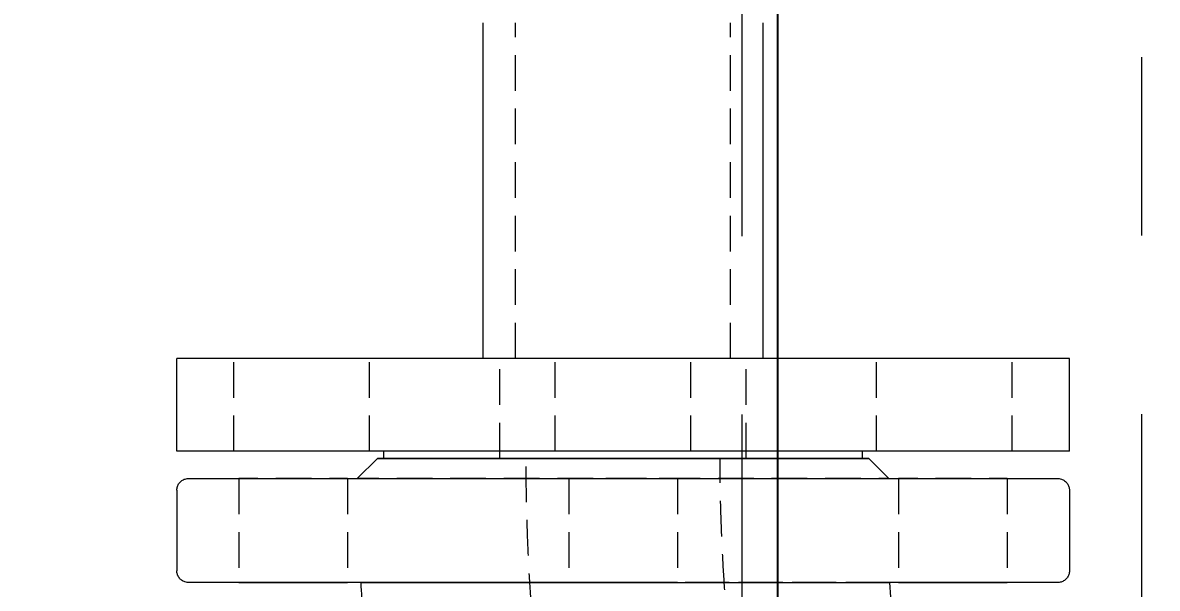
# Model space of a CAD drawing. Header units: millimetres. Extents: x -46397 to 283259, y -8690 to 23983.
# Drawn here: x -39877.8 to -39718.9, y 5373.6 to 5452.8 of the extents above; entities that cross this region are included whole.
import ezdxf

# ---------------------------------------------------------------- set-up
doc = ezdxf.new("R2010")
doc.units = ezdxf.units.MM
doc.linetypes.add('CENTER', pattern=[2, 1.25, -0.25, 0.25, -0.25])
doc.linetypes.add('HIDDENX2', pattern=[0.75, 0.5, -0.25])
doc.layers.get('Defpoints').update_dxf_attribs({"lineweight": 0})
for name, color, linetype, lineweight in [('DUONGCHINH', 7, 'Continuous', 25), ('DUONGTAM', 1, 'CENTER', 0), ('PHANTOM 2', 8, 'Continuous', 0)]:
    doc.layers.add(name, color=color, linetype=linetype, lineweight=lineweight)
doc.styles.add('GHI CHÚ 1', font='isocp_IV25.ttf', dxfattribs={"width": 0.8})
doc.dimstyles.new('1-30SCALE', dxfattribs={"dimtxt": 75, "dimasz": 75, "dimexe": 37.5, "dimexo": 30, "dimgap": 30, "dimtad": 1, "dimtoh": 1, "dimdec": 0, "dimdsep": 46, "dimtxsty": 'GHI CHÚ 1', "dimcen": 0.09, "dimclrd": 256, "dimclre": 256, "dimclrt": 2, "dimadec": 0, "dimazin": 0, "dimtfac": 1, "dimtdec": 0, "dimtofl": 0, "dimtmove": 0, "dimatfit": 3, "dimfxl": 1, "dimlwd": 0, "dimlwe": 0, "dimarcsym": 0})

# ---------------------------------------------------------------- blocks, each defined once
blk = doc.blocks.new('A$C84ccd93c')
at = {"color": 3, "linetype": 'HIDDENX2', "lineweight": 0, "ltscale": 100, "extrusion": (6.89019e-16, 1, 0)}
blk.add_line((602.33, 1954.61), (602.33, 454.61), dxfattribs=at)
at = {"layer": 'DUONGCHINH', "color": 2, "ltscale": 10, "extrusion": (6.89019e-16, 1, 0)}
blk.add_line((607.33, 1954.61), (607.33, 454.61), dxfattribs=at)
blk = doc.blocks.new('*D1602')
at = {"layer": 'Defpoints', "color": 0, "transparency": 16777216}
for p in [(-39820.51, 5772.9, -1.5), (-39366.01, 5772.9), (-39595.05, 5022.9, -1.5)]:
    blk.add_point(p, dxfattribs=at)
at = {"layer": 'PHANTOM 2', "linetype": 'Continuous', "lineweight": 0, "transparency": 16777216}
for p, q in [((-39790.51, 5772.9), (-39336.01, 5772.9)), ((-39366.01, 5112.9), (-39366.01, 5682.9)), ((-39565.05, 5022.9), (-39336.01, 5022.9))]:
    blk.add_line(p, q, dxfattribs=at)
at = {"layer": 'PHANTOM 2', "transparency": 16777216}
for points in [[(-39381.01, 5682.9), (-39351.01, 5682.9), (-39366.01, 5772.9)], [(-39381.01, 5112.9), (-39351.01, 5112.9), (-39366.01, 5022.9)]]:
    blk.add_solid(points, dxfattribs=at)
at = {"layer": 'PHANTOM 2', "color": 2, "transparency": 16777216, "insert": (-39443.51, 5397.9), "char_height": 95, "attachment_point": 5, "rotation": 90, "style": 'GHI CHÚ 1'}
blk.add_mtext('750', dxfattribs=at)

msp = doc.modelspace()

# ---------------------------------------------------------------- linework, layer by layer
at = {"color": 2, "linetype": 'Continuous', "lineweight": 0, "ltscale": 10, "extrusion": (6.89019e-16, 1, 0)}
for p, q in [((-39813.28, 5405.76, -1.5), (-39813.28, 5452.8, -1.5)), ((-39774.08, 5405.76, -1.5), (-39774.08, 5452.8, -1.5)), ((-39731.18, 5405.76, -1.5), (-39856.18, 5405.76, -1.5)), ((-39856.18, 5392.76, -1.5), (-39856.18, 5405.76, -1.5)), ((-39731.18, 5392.76, -1.5), (-39731.18, 5405.76, -1.5)), ((-39731.18, 5392.76, -1.5), (-39856.18, 5392.76, -1.5)), ((-39828.09, 5391.76, -1.5), (-39830.91, 5388.93, -1.5)), ((-39827.18, 5391.76, -1.5), (-39827.18, 5392.76, -1.5)), ((-39760.18, 5391.76, -1.5), (-39769.36, 5391.76, -1.5)), ((-39760.18, 5391.76, -1.5), (-39760.18, 5392.76, -1.5)), ((-39759.28, 5391.76, -1.5), (-39756.45, 5388.93, -1.5)), ((-39856.18, 5387.3, -1.5), (-39856.18, 5376, -1.5)), ((-39731.18, 5387.3, -1.5), (-39731.18, 5376, -1.5))]:
    msp.add_line(p, q, dxfattribs=at)
at = {"color": 1, "linetype": 'HIDDENX2', "lineweight": 0, "ltscale": 10, "extrusion": (6.89019e-16, 1, 0)}
for p, q in [((-39808.74, 5405.76, -1.5), (-39808.74, 5452.8, -1.5)), ((-39778.63, 5405.76, -1.5), (-39778.63, 5452.8, -1.5)), ((-39848.18, 5392.76, -1.5), (-39848.18, 5405.76, -1.5)), ((-39829.18, 5392.76, -1.5), (-39829.18, 5405.76, -1.5)), ((-39810.93, 5391.76, -1.5), (-39810.93, 5405.76, -1.5)), ((-39803.18, 5392.76, -1.5), (-39803.18, 5405.76, -1.5)), ((-39784.18, 5392.76, -1.5), (-39784.18, 5405.76, -1.5)), ((-39776.43, 5391.76, -1.5), (-39776.43, 5405.76, -1.5)), ((-39758.18, 5392.76, -1.5), (-39758.18, 5405.76, -1.5)), ((-39739.18, 5392.76, -1.5), (-39739.18, 5405.76, -1.5)), ((-39769.36, 5391.76, -1.5), (-39827.18, 5391.76, -1.5)), ((-39827.18, 5391.76, -1.5), (-39827.18, 5391.76, -1.5)), ((-39847.49, 5388.93, -1.5), (-39847.49, 5374.37, -1.5)), ((-39832.27, 5388.93, -1.5), (-39832.27, 5374.37, -1.5)), ((-39830.91, 5388.93, -1.5), (-39830.91, 5388.93, -1.5)), ((-39801.29, 5388.93, -1.5), (-39801.29, 5374.37, -1.5)), ((-39786.07, 5388.93, -1.5), (-39786.07, 5374.37, -1.5)), ((-39756.45, 5388.93, -1.5), (-39756.45, 5388.93, -1.5)), ((-39755.1, 5388.93, -1.5), (-39755.1, 5374.37, -1.5)), ((-39739.88, 5388.93, -1.5), (-39739.88, 5374.37, -1.5)), ((-39801.29, 5374.37, -1.5), (-39801.29, 5374.37, -1.5)), ((-39786.07, 5374.37, -1.5), (-39786.07, 5374.37, -1.5))]:
    msp.add_line(p, q, dxfattribs=at)
at = {"color": 2, "linetype": 'Continuous', "lineweight": 0, "ltscale": 10, "extrusion": (0, 0, -1)}
for centre, major_axis, start_param, end_param in [((-39793.68, 5391.76, -1.5), (-34.4, 0), 0.000005, 3.141588), ((-39839.88, 5374.37, -1.5), (-7.61, 0), -0.785398, 5.497787), ((-39793.68, 5374.37, -1.5), (-7.61, 0), -0.785398, 5.497787), ((-39747.49, 5374.37, -1.5), (-7.61, 0), -0.785398, 5.497787)]:
    msp.add_ellipse(centre, major_axis=major_axis, ratio=0.000005, start_param=start_param, end_param=end_param, dxfattribs=at)
at = {"color": 1, "linetype": 'HIDDENX2', "lineweight": 0, "ltscale": 10, "extrusion": (0, 0, -1)}
for centre, major_axis, start_param, end_param in [((-39793.68, 5391.76, -1.5), (-34.4, 0), -0.785398, 0.000005), ((-39793.68, 5391.76, -1.5), (34.4, 0), -0.000005, 2.356194), ((-39793.68, 5391.76, -1.5), (-13.59, 0), -0.785398, 5.497787), ((-39793.68, 5388.93, -1.5), (-37.23, 0), -0.785398, 5.497787), ((-39793.68, 5374.37, -1.5), (-7.61, 0), -0.785398, 5.497787)]:
    msp.add_ellipse(centre, major_axis=major_axis, ratio=0.000005, start_param=start_param, end_param=end_param, dxfattribs=at)
at = {"color": 1, "linetype": 'HIDDENX2', "lineweight": 0, "ltscale": 10}
for centre, major_axis, ratio, start_param, end_param in [((-39839.88, 5388.93, -1.5), (-7.61, 0), 0.000005, 0.785398, 7.068583), ((-39793.68, 5388.93, -1.5), (-7.61, 0), 0.000005, 0.785398, 7.068583), ((-39793.68, 5388.93, -1.5), (-7.61, 0), 0.000005, 0.785398, 7.068583), ((-39747.49, 5388.93, -1.5), (-7.61, 0), 0.000005, 0.785398, 7.068583), ((-39905.9, 5304.8, -1.5), (0, -65.76), 0.707107, -1.57079, 4.490081)]:
    msp.add_ellipse(centre, major_axis=major_axis, ratio=ratio, start_param=start_param, end_param=end_param, dxfattribs=at)
for points, knots in [([(-39805.86, 5363.19, -1.5), (-39806.05, 5365.08, -1.5), (-39806.21, 5366.98, -1.5), (-39806.52, 5370.78, -1.5), (-39806.65, 5372.68, -1.5), (-39806.87, 5376.49, -1.5), (-39806.97, 5378.39, -1.5), (-39807.12, 5382.21, -1.5), (-39807.18, 5384.12, -1.5), (-39807.25, 5387.94, -1.5), (-39807.27, 5389.85, -1.5), (-39807.27, 5391.76, -1.5)], [1.4311765, 1.4311765, 1.4311765, 1.4311765, 1.4591018, 1.4591018, 1.4870271, 1.4870271, 1.5149523, 1.5149523, 1.5428776, 1.5428776, 1.5708029, 1.5708029, 1.5708029, 1.5708029]), ([(-39778.82, 5365.87, -1.5), (-39778.99, 5367.59, -1.5), (-39779.14, 5369.3, -1.5), (-39779.41, 5372.74, -1.5), (-39779.53, 5374.47, -1.5), (-39779.74, 5377.92, -1.5), (-39779.82, 5379.65, -1.5), (-39779.96, 5383.1, -1.5), (-39780.01, 5384.83, -1.5), (-39780.08, 5388.3, -1.5), (-39780.1, 5390.03, -1.5), (-39780.1, 5391.76, -1.5)], [1.4311765, 1.4311765, 1.4311765, 1.4311765, 1.4591018, 1.4591018, 1.4870271, 1.4870271, 1.5149523, 1.5149523, 1.5428776, 1.5428776, 1.5708029, 1.5708029, 1.5708029, 1.5708029]), ([(-39756.34, 5374.37, -1.5), (-39757.51, 5374.37, -1.5), (-39758.71, 5374.37, -1.5), (-39761.88, 5374.37, -1.5), (-39763.89, 5374.37, -1.5), (-39768.04, 5374.37, -1.5), (-39770.17, 5374.37, -1.5), (-39774.53, 5374.37, -1.5), (-39776.76, 5374.37, -1.5), (-39781.28, 5374.37, -1.5), (-39783.57, 5374.37, -1.5), (-39788.18, 5374.37, -1.5), (-39790.51, 5374.37, -1.5), (-39795.16, 5374.37, -1.5), (-39797.5, 5374.37, -1.5), (-39802.13, 5374.37, -1.5), (-39804.43, 5374.37, -1.5), (-39808.98, 5374.37, -1.5), (-39811.22, 5374.37, -1.5), (-39815.62, 5374.37, -1.5), (-39817.79, 5374.37, -1.5), (-39821.98, 5374.37, -1.5), (-39824.03, 5374.37, -1.5), (-39827.5, 5374.37, -1.5), (-39828.97, 5374.37, -1.5), (-39830.38, 5374.37, -1.5)], [57.903891, 57.903891, 57.903891, 57.903891, 62.338104, 62.338104, 69.317289, 69.317289, 76.296474, 76.296474, 83.275658, 83.275658, 90.254842, 90.254842, 97.234026, 97.234026, 104.21321, 104.21321, 111.192394, 111.192394, 118.171578, 118.171578, 125.150762, 125.150762, 132.129946, 132.129946, 137.447208, 137.447208, 137.447208, 137.447208]), ([(-39790.41, 5374.37, -1.5), (-39792.85, 5374.37, -1.5), (-39795.27, 5374.37, -1.5), (-39798.86, 5374.37, -1.5), (-39800.05, 5374.37, -1.5), (-39802.42, 5374.37, -1.5), (-39803.61, 5374.37, -1.5), (-39807.07, 5374.37, -1.5), (-39809.28, 5374.37, -1.5), (-39811.91, 5374.37, -1.5), (-39812.44, 5374.37, -1.5), (-39813.47, 5374.37, -1.5), (-39813.98, 5374.37, -1.5), (-39815.48, 5374.37, -1.5), (-39816.44, 5374.37, -1.5), (-39819.19, 5374.37, -1.5), (-39820.87, 5374.37, -1.5), (-39822.75, 5374.37, -1.5), (-39823.12, 5374.37, -1.5), (-39823.83, 5374.37, -1.5), (-39824.17, 5374.37, -1.5), (-39825.15, 5374.37, -1.5), (-39826.36, 5374.37, -1.5), (-39827.35, 5374.37, -1.5), (-39828.02, 5374.37, -1.5), (-39828.23, 5374.37, -1.5), (-39828.62, 5374.37, -1.5), (-39828.8, 5374.37, -1.5), (-39829.55, 5374.37, -1.5), (-39829.95, 5374.37, -1.5), (-39830.18, 5374.37, -1.5)], [0, 0, 0, 0, 0.00665403, 0.00665403, 0.00998105, 0.00998105, 0.01330807, 0.01330807, 0.0199621, 0.0199621, 0.02162561, 0.02162561, 0.02328912, 0.02328912, 0.02661614, 0.02661614, 0.03327017, 0.03327017, 0.03493368, 0.03493368, 0.03659719, 0.03659719, 0.03992421, 0.04325122, 0.04325122, 0.04491473, 0.04491473, 0.04657824, 0.04657824, 0.05242017, 0.05242017, 0.05242017, 0.05242017]), ([(-39757.51, 5374.37, -1.5), (-39757.54, 5374.37, -1.5), (-39757.57, 5374.37, -1.5), (-39757.75, 5374.37, -1.5), (-39757.93, 5374.37, -1.5), (-39758.85, 5374.37, -1.5), (-39759.81, 5374.37, -1.5), (-39761.57, 5374.37, -1.5), (-39762.21, 5374.37, -1.5), (-39763.26, 5374.37, -1.5), (-39763.62, 5374.37, -1.5), (-39764.36, 5374.37, -1.5), (-39764.74, 5374.37, -1.5), (-39766.7, 5374.37, -1.5), (-39768.44, 5374.37, -1.5), (-39771.3, 5374.37, -1.5), (-39772.3, 5374.37, -1.5), (-39774.34, 5374.37, -1.5), (-39775.39, 5374.37, -1.5), (-39777.54, 5374.37, -1.5), (-39778.64, 5374.37, -1.5), (-39780.9, 5374.37, -1.5), (-39782.05, 5374.37, -1.5), (-39785.58, 5374.37, -1.5), (-39787.98, 5374.37, -1.5), (-39790.41, 5374.37, -1.5)], [0.17104627, 0.17104627, 0.17104627, 0.17104627, 0.17134139, 0.17134139, 0.1730049, 0.1730049, 0.17965893, 0.17965893, 0.18298595, 0.18298595, 0.18464946, 0.18464946, 0.18631297, 0.18631297, 0.192967, 0.192967, 0.19629402, 0.19629402, 0.19962104, 0.19962104, 0.20294805, 0.20294805, 0.20627507, 0.20627507, 0.2129291, 0.2129291, 0.2129291, 0.2129291])]:
    msp.add_open_spline(points, degree=3, knots=knots, dxfattribs=at)
at = {"color": 2, "linetype": 'Continuous', "lineweight": 0, "ltscale": 10}
for points, knots in [([(-39856.18, 5387.3, -1.5), (-39856.18, 5387.48, -1.5), (-39856.15, 5387.66, -1.5), (-39856.04, 5387.99, -1.5), (-39855.96, 5388.15, -1.5), (-39855.75, 5388.42, -1.5), (-39855.62, 5388.55, -1.5), (-39855.34, 5388.74, -1.5), (-39855.18, 5388.82, -1.5), (-39854.93, 5388.89, -1.5), (-39854.84, 5388.91, -1.5), (-39854.72, 5388.93, -1.5), (-39854.67, 5388.93, -1.5), (-39854.62, 5388.93, -1.5), (-39854.6, 5388.93, -1.5), (-39854.59, 5388.93, -1.5), (-39854.58, 5388.93, -1.5), (-39854.58, 5388.93, -1.5), (-39854.57, 5388.93, -1.5), (-39854.57, 5388.93, -1.5), (-39854.57, 5388.93, -1.5), (-39854.56, 5388.93, -1.5), (-39854.56, 5388.93, -1.5), (-39854.56, 5388.93, -1.5), (-39854.56, 5388.93, -1.5), (-39854.56, 5388.93, -1.5), (-39854.56, 5388.93, -1.5), (-39854.55, 5388.93, -1.5), (-39854.55, 5388.93, -1.5), (-39854.55, 5388.93, -1.5), (-39854.54, 5388.93, -1.5), (-39854.52, 5388.93, -1.5), (-39854.48, 5388.93, -1.5), (-39854.27, 5388.93, -1.5), (-39853.98, 5388.93, -1.5), (-39853.15, 5388.93, -1.5), (-39852.6, 5388.93, -1.5), (-39851.25, 5388.93, -1.5), (-39850.44, 5388.93, -1.5), (-39848.59, 5388.93, -1.5), (-39847.54, 5388.93, -1.5), (-39845.21, 5388.93, -1.5), (-39843.92, 5388.93, -1.5), (-39841.15, 5388.93, -1.5), (-39839.65, 5388.93, -1.5), (-39836.47, 5388.93, -1.5), (-39834.77, 5388.93, -1.5), (-39831.22, 5388.93, -1.5), (-39829.36, 5388.93, -1.5), (-39825.48, 5388.93, -1.5), (-39823.47, 5388.93, -1.5), (-39819.33, 5388.93, -1.5), (-39817.19, 5388.93, -1.5), (-39812.84, 5388.93, -1.5), (-39810.61, 5388.93, -1.5), (-39806.09, 5388.93, -1.5), (-39803.8, 5388.93, -1.5), (-39799.18, 5388.93, -1.5), (-39796.85, 5388.93, -1.5), (-39792.2, 5388.93, -1.5), (-39789.87, 5388.93, -1.5), (-39785.24, 5388.93, -1.5), (-39782.94, 5388.93, -1.5), (-39778.39, 5388.93, -1.5), (-39776.14, 5388.93, -1.5), (-39771.74, 5388.93, -1.5), (-39769.58, 5388.93, -1.5), (-39765.38, 5388.93, -1.5), (-39763.34, 5388.93, -1.5), (-39759.39, 5388.93, -1.5), (-39757.49, 5388.93, -1.5), (-39753.85, 5388.93, -1.5), (-39752.12, 5388.93, -1.5), (-39748.84, 5388.93, -1.5), (-39747.29, 5388.93, -1.5), (-39744.42, 5388.93, -1.5), (-39743.08, 5388.93, -1.5), (-39740.64, 5388.93, -1.5), (-39739.53, 5388.93, -1.5), (-39737.56, 5388.93, -1.5), (-39736.69, 5388.93, -1.5), (-39735.22, 5388.93, -1.5), (-39734.61, 5388.93, -1.5), (-39733.65, 5388.93, -1.5), (-39733.29, 5388.93, -1.5), (-39732.99, 5388.93, -1.5), (-39732.92, 5388.93, -1.5), (-39732.85, 5388.93, -1.5), (-39732.84, 5388.93, -1.5), (-39732.82, 5388.93, -1.5), (-39732.82, 5388.93, -1.5), (-39732.81, 5388.93, -1.5), (-39732.81, 5388.93, -1.5), (-39732.81, 5388.93, -1.5), (-39732.81, 5388.93, -1.5), (-39732.8, 5388.93, -1.5), (-39732.8, 5388.93, -1.5), (-39732.8, 5388.93, -1.5), (-39732.8, 5388.93, -1.5), (-39732.79, 5388.93, -1.5), (-39732.79, 5388.93, -1.5), (-39732.79, 5388.93, -1.5), (-39732.78, 5388.93, -1.5), (-39732.77, 5388.93, -1.5), (-39732.76, 5388.93, -1.5), (-39732.74, 5388.93, -1.5), (-39732.73, 5388.93, -1.5), (-39732.68, 5388.93, -1.5), (-39732.65, 5388.93, -1.5), (-39732.51, 5388.91, -1.5), (-39732.41, 5388.89, -1.5), (-39732.15, 5388.8, -1.5), (-39731.99, 5388.72, -1.5), (-39731.71, 5388.51, -1.5), (-39731.58, 5388.39, -1.5), (-39731.38, 5388.11, -1.5), (-39731.31, 5387.95, -1.5), (-39731.21, 5387.63, -1.5), (-39731.18, 5387.46, -1.5), (-39731.18, 5387.3, -1.5)], [0, 0, 0, 0, 0.528736, 0.528736, 1.047921, 1.047921, 1.567449, 1.567449, 2.086964, 2.086964, 2.344199, 2.344199, 2.473782, 2.473782, 2.514623, 2.514623, 2.527888, 2.527888, 2.534445, 2.534445, 2.547747, 2.547747, 2.574177, 2.574177, 2.606475, 2.606475, 2.703306, 2.703306, 2.993693, 2.993693, 3.864856, 3.864856, 6.478895, 6.478895, 13.48298, 13.48298, 20.462889, 20.462889, 27.442146, 27.442146, 34.421351, 34.421351, 41.400544, 41.400544, 48.379732, 48.379732, 55.358919, 55.358919, 62.338104, 62.338104, 69.317289, 69.317289, 76.296474, 76.296474, 83.275658, 83.275658, 90.254842, 90.254842, 97.234026, 97.234026, 104.21321, 104.21321, 111.192394, 111.192394, 118.171578, 118.171578, 125.150762, 125.150762, 132.129946, 132.129946, 139.109131, 139.109131, 146.088316, 146.088316, 153.067501, 153.067501, 160.046687, 160.046687, 167.025875, 167.025875, 174.005066, 174.005066, 180.984267, 180.984267, 187.963501, 187.963501, 190.875835, 190.875835, 192.295898, 192.295898, 192.987402, 192.987402, 193.506022, 193.506022, 193.603436, 193.603436, 193.613191, 193.613191, 193.619737, 193.619737, 193.626295, 193.626295, 193.639578, 193.639578, 193.665966, 193.665966, 193.700248, 193.700248, 193.803071, 193.803071, 194.112683, 194.112683, 194.636116, 194.636116, 195.155483, 195.155483, 195.675004, 195.675004, 196.157959, 196.157959, 196.157959, 196.157959]), ([(-39830.38, 5374.37, -1.5), (-39830.82, 5374.37, -1.5), (-39831.26, 5374.37, -1.5), (-39833.51, 5374.37, -1.5), (-39835.25, 5374.37, -1.5), (-39838.52, 5374.37, -1.5), (-39840.07, 5374.37, -1.5), (-39842.95, 5374.37, -1.5), (-39844.29, 5374.37, -1.5), (-39846.73, 5374.37, -1.5), (-39847.83, 5374.37, -1.5), (-39849.81, 5374.37, -1.5), (-39850.67, 5374.37, -1.5), (-39852.15, 5374.37, -1.5), (-39852.76, 5374.37, -1.5), (-39853.72, 5374.37, -1.5), (-39854.07, 5374.37, -1.5), (-39854.38, 5374.37, -1.5), (-39854.45, 5374.37, -1.5), (-39854.51, 5374.37, -1.5), (-39854.53, 5374.37, -1.5), (-39854.54, 5374.37, -1.5), (-39854.55, 5374.37, -1.5), (-39854.55, 5374.37, -1.5), (-39854.55, 5374.37, -1.5), (-39854.56, 5374.37, -1.5), (-39854.55, 5374.37, -1.5), (-39854.57, 5374.37, -1.5), (-39854.57, 5374.37, -1.5), (-39854.57, 5374.37, -1.5), (-39854.57, 5374.37, -1.5), (-39854.57, 5374.37, -1.5), (-39854.57, 5374.37, -1.5), (-39854.58, 5374.37, -1.5), (-39854.58, 5374.37, -1.5), (-39854.6, 5374.37, -1.5), (-39854.6, 5374.37, -1.5), (-39854.62, 5374.37, -1.5), (-39854.64, 5374.37, -1.5), (-39854.68, 5374.37, -1.5), (-39854.72, 5374.38, -1.5), (-39854.85, 5374.39, -1.5), (-39854.95, 5374.41, -1.5), (-39855.22, 5374.5, -1.5), (-39855.38, 5374.58, -1.5), (-39855.66, 5374.79, -1.5), (-39855.78, 5374.91, -1.5), (-39855.98, 5375.2, -1.5), (-39856.06, 5375.36, -1.5), (-39856.16, 5375.68, -1.5), (-39856.18, 5375.84, -1.5), (-39856.18, 5376, -1.5)], [137.447208, 137.447208, 137.447208, 137.447208, 139.109131, 139.109131, 146.088316, 146.088316, 153.067501, 153.067501, 160.046687, 160.046687, 167.025875, 167.025875, 174.005066, 174.005066, 180.984267, 180.984267, 187.963501, 187.963501, 190.875835, 190.875835, 192.295898, 192.295898, 192.987402, 192.987402, 193.506022, 193.506022, 193.603436, 193.603436, 193.613191, 193.613191, 193.619737, 193.619737, 193.626295, 193.626295, 193.639578, 193.639578, 193.665966, 193.665966, 193.700248, 193.700248, 193.803071, 193.803071, 194.112683, 194.112683, 194.636116, 194.636116, 195.155483, 195.155483, 195.675004, 195.675004, 196.157959, 196.157959, 196.157959, 196.157959]), ([(-39731.18, 5376, -1.5), (-39731.18, 5375.82, -1.5), (-39731.21, 5375.64, -1.5), (-39731.32, 5375.31, -1.5), (-39731.41, 5375.16, -1.5), (-39731.62, 5374.88, -1.5), (-39731.74, 5374.76, -1.5), (-39732.03, 5374.56, -1.5), (-39732.19, 5374.48, -1.5), (-39732.44, 5374.41, -1.5), (-39732.52, 5374.39, -1.5), (-39732.65, 5374.38, -1.5), (-39732.69, 5374.37, -1.5), (-39732.75, 5374.37, -1.5), (-39732.76, 5374.37, -1.5), (-39732.78, 5374.37, -1.5), (-39732.78, 5374.37, -1.5), (-39732.79, 5374.37, -1.5), (-39732.79, 5374.37, -1.5), (-39732.8, 5374.37, -1.5), (-39732.8, 5374.37, -1.5), (-39732.8, 5374.37, -1.5), (-39732.8, 5374.37, -1.5), (-39732.81, 5374.37, -1.5), (-39732.81, 5374.37, -1.5), (-39732.81, 5374.37, -1.5), (-39732.81, 5374.37, -1.5), (-39732.81, 5374.37, -1.5), (-39732.81, 5374.37, -1.5), (-39732.82, 5374.37, -1.5), (-39732.82, 5374.37, -1.5), (-39732.85, 5374.37, -1.5), (-39732.89, 5374.37, -1.5), (-39733.09, 5374.37, -1.5), (-39733.38, 5374.37, -1.5), (-39734.22, 5374.37, -1.5), (-39734.77, 5374.37, -1.5), (-39736.12, 5374.37, -1.5), (-39736.92, 5374.37, -1.5), (-39738.78, 5374.37, -1.5), (-39739.83, 5374.37, -1.5), (-39742.16, 5374.37, -1.5), (-39743.44, 5374.37, -1.5), (-39746.22, 5374.37, -1.5), (-39747.71, 5374.37, -1.5), (-39750.9, 5374.37, -1.5), (-39752.59, 5374.37, -1.5), (-39755.01, 5374.37, -1.5), (-39755.67, 5374.37, -1.5), (-39756.34, 5374.37, -1.5)], [0, 0, 0, 0, 0.528736, 0.528736, 1.047921, 1.047921, 1.567449, 1.567449, 2.086964, 2.086964, 2.344199, 2.344199, 2.473782, 2.473782, 2.514623, 2.514623, 2.527888, 2.527888, 2.534445, 2.534445, 2.547747, 2.547747, 2.574177, 2.574177, 2.606475, 2.606475, 2.703306, 2.703306, 2.993693, 2.993693, 3.864856, 3.864856, 6.478895, 6.478895, 13.48298, 13.48298, 20.462889, 20.462889, 27.442146, 27.442146, 34.421351, 34.421351, 41.400544, 41.400544, 48.379732, 48.379732, 55.358919, 55.358919, 57.903891, 57.903891, 57.903891, 57.903891]), ([(-39830.18, 5374.37, -1.5), (-39830.21, 5374.37, -1.5), (-39830.23, 5374.37, -1.5), (-39830.36, 5374.37, -1.5), (-39830.4, 5374.37, -1.5), (-39830.37, 5374.37, -1.5), (-39830.34, 5374.37, -1.5), (-39830.26, 5374.37, -1.5), (-39830.2, 5374.37, -1.5), (-39829.86, 5374.37, -1.5), (-39829.34, 5374.37, -1.5), (-39828.42, 5374.37, -1.5), (-39828.21, 5374.37, -1.5), (-39827.78, 5374.37, -1.5), (-39827.55, 5374.37, -1.5), (-39826.82, 5374.37, -1.5), (-39826.29, 5374.37, -1.5), (-39824.52, 5374.37, -1.5), (-39823.15, 5374.37, -1.5), (-39821.17, 5374.37, -1.5), (-39820.76, 5374.37, -1.5), (-39819.93, 5374.37, -1.5), (-39819.5, 5374.37, -1.5), (-39818.19, 5374.37, -1.5), (-39817.28, 5374.37, -1.5), (-39815.39, 5374.37, -1.5), (-39814.4, 5374.37, -1.5), (-39812.36, 5374.37, -1.5), (-39811.3, 5374.37, -1.5), (-39808.05, 5374.37, -1.5), (-39805.8, 5374.37, -1.5), (-39802.31, 5374.37, -1.5), (-39801.12, 5374.37, -1.5), (-39798.72, 5374.37, -1.5), (-39797.51, 5374.37, -1.5), (-39793.9, 5374.37, -1.5), (-39791.49, 5374.37, -1.5), (-39788.47, 5374.37, -1.5), (-39787.86, 5374.37, -1.5), (-39786.66, 5374.37, -1.5), (-39786.06, 5374.37, -1.5), (-39784.29, 5374.37, -1.5), (-39783.12, 5374.37, -1.5), (-39780.83, 5374.37, -1.5), (-39779.7, 5374.37, -1.5), (-39778.04, 5374.37, -1.5), (-39777.49, 5374.37, -1.5), (-39776.4, 5374.37, -1.5), (-39775.86, 5374.37, -1.5), (-39773.2, 5374.37, -1.5), (-39771.22, 5374.37, -1.5), (-39768.47, 5374.37, -1.5), (-39767.59, 5374.37, -1.5), (-39766.32, 5374.37, -1.5), (-39765.91, 5374.37, -1.5), (-39765.11, 5374.37, -1.5), (-39764.72, 5374.37, -1.5), (-39762.84, 5374.37, -1.5), (-39761.54, 5374.37, -1.5), (-39760.16, 5374.37, -1.5), (-39759.9, 5374.37, -1.5), (-39759.4, 5374.37, -1.5), (-39759.16, 5374.37, -1.5), (-39758.49, 5374.37, -1.5), (-39758.1, 5374.37, -1.5), (-39757.11, 5374.37, -1.5), (-39756.67, 5374.37, -1.5), (-39756.42, 5374.37, -1.5), (-39756.39, 5374.37, -1.5), (-39756.34, 5374.37, -1.5), (-39756.34, 5374.37, -1.5), (-39756.37, 5374.37, -1.5), (-39756.45, 5374.37, -1.5), (-39756.72, 5374.37, -1.5), (-39756.91, 5374.37, -1.5), (-39757.27, 5374.37, -1.5), (-39757.39, 5374.37, -1.5), (-39757.51, 5374.37, -1.5)], [0.0524202, 0.0524202, 0.0524202, 0.0524202, 0.0532323, 0.0532323, 0.0565593, 0.0565593, 0.0582228, 0.0582228, 0.0598863, 0.0598863, 0.0665403, 0.0665403, 0.0682039, 0.0682039, 0.0698674, 0.0698674, 0.0731944, 0.0731944, 0.0798484, 0.0798484, 0.0815119, 0.0815119, 0.0831754, 0.0831754, 0.0865024, 0.0865024, 0.0898295, 0.0898295, 0.0931565, 0.0931565, 0.0998105, 0.0998105, 0.1031375, 0.1031375, 0.1064646, 0.1064646, 0.1131186, 0.1131186, 0.1147821, 0.1147821, 0.1164456, 0.1164456, 0.1197726, 0.1197726, 0.1230996, 0.1230996, 0.1247631, 0.1247631, 0.1264267, 0.1264267, 0.1330807, 0.1330807, 0.1364077, 0.1364077, 0.1380712, 0.1380712, 0.1397347, 0.1397347, 0.1463888, 0.1463888, 0.1480523, 0.1480523, 0.1497158, 0.1497158, 0.1530428, 0.1530428, 0.1596968, 0.1596968, 0.1613603, 0.1613603, 0.1630238, 0.1630238, 0.1663509, 0.1663509, 0.1696779, 0.1696779, 0.1710463, 0.1710463, 0.1710463, 0.1710463]), ([(-39827.44, 5347.19, -1.5), (-39827.52, 5347.64, -1.5), (-39827.59, 5348.08, -1.5), (-39828.13, 5351.37, -1.5), (-39828.54, 5354.22, -1.5), (-39829.25, 5359.95, -1.5), (-39829.56, 5362.83, -1.5), (-39830.05, 5368.59, -1.5), (-39830.24, 5371.48, -1.5), (-39830.38, 5374.37, -1.5)], [1.3343023, 1.3343023, 1.3343023, 1.3343023, 1.3427131, 1.3427131, 1.3963651, 1.3963651, 1.4500172, 1.4500172, 1.5036692, 1.5036692, 1.5036692, 1.5036692]), ([(-39752.1, 5347.98, -1.5), (-39752.53, 5349.66, -1.5), (-39752.93, 5351.36, -1.5), (-39753.68, 5354.79, -1.5), (-39754.03, 5356.53, -1.5), (-39754.66, 5360.03, -1.5), (-39754.94, 5361.8, -1.5), (-39755.45, 5365.35, -1.5), (-39755.67, 5367.14, -1.5), (-39756.06, 5370.74, -1.5), (-39756.22, 5372.55, -1.5), (-39756.34, 5374.37, -1.5)], [1.221737, 1.221737, 1.221737, 1.221737, 1.2716958, 1.2716958, 1.3216546, 1.3216546, 1.3716134, 1.3716134, 1.4215722, 1.4215722, 1.471531, 1.471531, 1.471531, 1.471531])]:
    msp.add_open_spline(points, degree=3, knots=knots, dxfattribs=at)
at = {"layer": 'DUONGTAM', "color": 5, "lineweight": 0, "ltscale": 100, "elevation": -1.5}
msp.add_lwpolyline([(-41033.05, 5772.97), (-41033.05, 4272.97), (-41033.05, 4223.14, 0.284296), (-40890.69, 3989.71, 0.238987), (-39863.41, 3989.71, 0.284296), (-39721.05, 4223.14), (-39721.05, 4272.97), (-39721.05, 5772.97), (-39721.05, 5822.8, 0.284296), (-39863.4, 6056.23, 0.238987), (-40890.69, 6056.23, 0.284296), (-41033.05, 5822.8)], format="xyb", close=True, dxfattribs=at)

# ---------------------------------------------------------------- block references
msp.add_blockref('A$C84ccd93c', (-40379.38, 3818.29, -1.5))

# ---------------------------------------------------------------- dimensions: what is measured, and where the dimension line sits
at = {"layer": 'PHANTOM 2'}
dim = msp.add_linear_dim(base=(-39366.01, 5772.9), p1=(-39595.05, 5022.9, -1.5), p2=(-39820.51, 5772.9, -1.5), angle=90, dimstyle='1-30SCALE', override={"dimtxt": 95, "dimasz": 90, "dimexe": 30, "dimtmove": 1}, dxfattribs=at)
dim.commit()
dim.dimension.update_dxf_attribs({"geometry": '*D1602', "text_midpoint": (-39443.51, 5397.9)})

doc.saveas('drawing.dxf')
